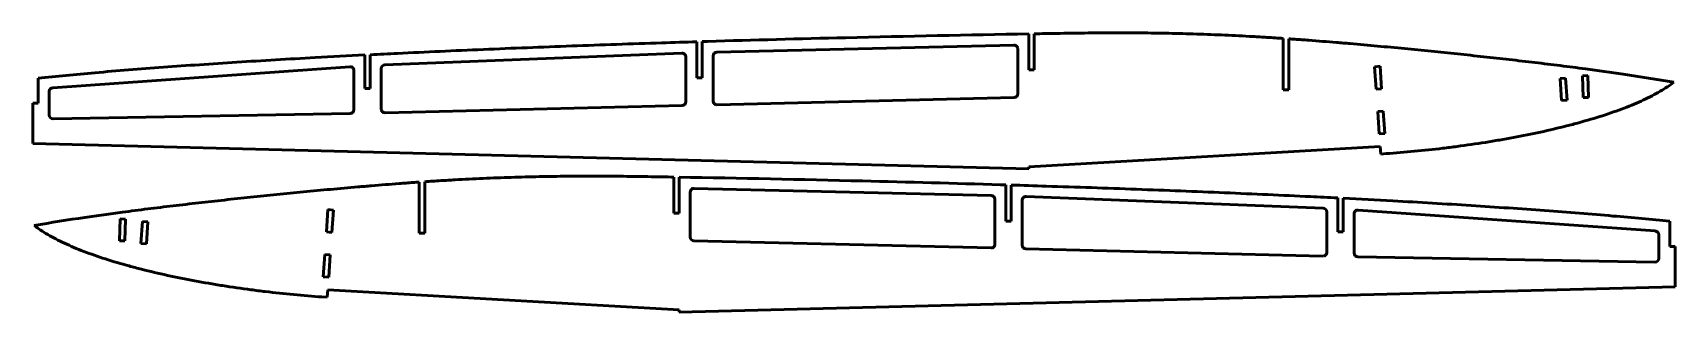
# Model space of a CAD drawing. Header units: millimetres. Extents: x 6 to 605, y 642 to 744.
import ezdxf

# ---------------------------------------------------------------- set-up
doc = ezdxf.new("R2010")
doc.units = ezdxf.units.MM
doc.layers.add('Visible (ANSI)', color=7, linetype='Continuous', lineweight=50)

msp = doc.modelspace()

# ---------------------------------------------------------------- linework, layer by layer
at = {"layer": 'Visible (ANSI)'}
for p, q in [((369.42, 730.4), (369.42, 743.54)), ((371.42, 743.57), (371.42, 730.4)), ((134.7, 732.19), (243.04, 736.48)), ((248.42, 727.49), (248.42, 740.66)), ((250.42, 740.72), (250.42, 727.49)), ((255.72, 736.87), (364.06, 739.43)), ((365.42, 738.1), (365.42, 721.67)), ((462.22, 723.12), (462.22, 741.87)), ((464.22, 741.73), (464.22, 723.12)), ((13.66, 723.91), (122, 731.54)), ((127.42, 723.62), (127.42, 735.84)), ((129.42, 735.94), (129.42, 723.62)), ((133.42, 716.11), (133.42, 730.86)), ((244.42, 735.15), (244.42, 718.74)), ((254.42, 719.04), (254.42, 735.54)), ((371.42, 730.4), (369.42, 730.4)), ((495.49, 731.56), (497.49, 731.7)), ((496.06, 723.4), (495.49, 731.56)), ((497.49, 731.7), (498.06, 723.53)), ((8.42, 727.42), (8.42, 718.23)), ((123.42, 730.21), (123.42, 715.81)), ((250.42, 727.49), (248.42, 727.49)), ((563.1, 727.23), (565.1, 727.37)), ((563.66, 719.25), (563.1, 727.23)), ((565.1, 727.37), (565.66, 719.39)), ((571.25, 728.27), (573.24, 728.34)), ((571.53, 720.28), (571.25, 728.27)), ((573.24, 728.34), (573.52, 720.35)), ((12.42, 713.87), (12.42, 722.58)), ((129.42, 723.62), (127.42, 723.62)), ((364.12, 720.34), (255.79, 717.71)), ((464.22, 723.12), (462.22, 723.12)), ((498.06, 723.53), (496.06, 723.4)), ((565.66, 719.39), (563.66, 719.25)), ((573.52, 720.35), (571.53, 720.28)), ((8.42, 718.23), (6.42, 718.23)), ((6.42, 718.23), (6.42, 703.54)), ((122.11, 714.47), (13.78, 712.54)), ((243.12, 717.4), (134.79, 714.77)), ((496.64, 715.23), (498.63, 715.37)), ((497.21, 707.07), (496.64, 715.23)), ((498.63, 715.37), (499.2, 707.21)), ((499.2, 707.21), (497.21, 707.07)), ((6.42, 703.54), (369.42, 694.29)), ((369.42, 695.09), (497.53, 702.45)), ((497.53, 702.45), (497.72, 699.71)), ((369.42, 694.29), (369.42, 695.09)), ((497.72, 699.71), (499.72, 699.85)), ((147.26, 670.86), (147.26, 689.47)), ((149.26, 689.61), (149.26, 670.86)), ((240.06, 678.14), (240.06, 691.31)), ((242.06, 691.28), (242.06, 678.14)), ((361.06, 675.23), (361.06, 688.46)), ((246.06, 669.41), (246.06, 685.84)), ((247.42, 687.17), (355.76, 684.61)), ((357.06, 683.27), (357.06, 666.78)), ((363.06, 688.39), (363.06, 675.23)), ((367.06, 666.47), (367.06, 682.88)), ((368.45, 684.22), (476.78, 679.93)), ((482.06, 671.36), (482.06, 683.68)), ((484.06, 683.58), (484.06, 671.36)), ((113.42, 671.27), (113.99, 679.43)), ((113.99, 679.43), (115.99, 679.29)), ((115.99, 679.29), (115.42, 671.13)), ((242.06, 678.14), (240.06, 678.14)), ((478.06, 678.6), (478.06, 663.84)), ((488.06, 663.55), (488.06, 677.94)), ((489.49, 679.27), (597.82, 671.64)), ((37.96, 668.09), (38.24, 676.08)), ((38.24, 676.08), (40.24, 676.01)), ((40.24, 676.01), (39.96, 668.02)), ((45.82, 667.13), (46.38, 675.11)), ((46.38, 675.11), (48.38, 674.97)), ((48.38, 674.97), (47.82, 666.99)), ((115.42, 671.13), (113.42, 671.27)), ((149.26, 670.86), (147.26, 670.86)), ((363.06, 675.23), (361.06, 675.23)), ((484.06, 671.36), (482.06, 671.36)), ((603.06, 665.96), (603.06, 675.16)), ((39.96, 668.02), (37.96, 668.09)), ((47.82, 666.99), (45.82, 667.13)), ((355.69, 665.45), (247.36, 668.08)), ((476.69, 662.51), (368.36, 665.14)), ((599.06, 670.31), (599.06, 661.61)), ((605.06, 665.96), (603.06, 665.96)), ((605.06, 665.96), (605.06, 651.28)), ((112.28, 654.95), (112.85, 663.11)), ((112.85, 663.11), (114.85, 662.97)), ((114.85, 662.97), (114.28, 654.81)), ((597.7, 660.28), (489.37, 662.21)), ((114.28, 654.81), (112.28, 654.95)), ((113.76, 647.45), (111.77, 647.59)), ((113.95, 650.19), (113.76, 647.45)), ((242.06, 642.83), (113.95, 650.19)), ((605.06, 651.28), (242.06, 642.03)), ((242.06, 642.03), (242.06, 642.83))]:
    msp.add_line(p, q, dxfattribs=at)
for centre, start, end in [((243.09, 735.15), 0, 92.26467), ((255.76, 735.54), 91.35672, 180), ((364.09, 738.1), 0, 91.35672), ((122.09, 730.21), 0, 94.02821), ((134.76, 730.86), 92.26467, 180), ((13.76, 722.58), 94.02821, 180), ((243.09, 718.74), 271.39054, 0), ((255.76, 719.04), 180, 271.39054), ((364.09, 721.67), 271.39054, 0), ((13.76, 713.87), 180, 271.0217), ((122.09, 715.81), 271.0217, 0), ((134.76, 716.11), 180, 271.39054), ((247.39, 685.84), 88.64328, 180), ((355.73, 683.27), 0, 88.64328), ((368.39, 682.88), 87.73533, 180), ((476.73, 678.6), 0, 87.73533), ((489.39, 677.94), 85.97179, 180), ((597.73, 670.31), 0, 85.97179), ((247.39, 669.41), 180, 268.60946), ((355.73, 666.78), 268.60946, 0), ((368.39, 666.47), 180, 268.60946), ((476.73, 663.84), 268.60946, 0), ((489.39, 663.55), 180, 268.9783), ((597.73, 661.61), 268.9783, 0)]:
    msp.add_arc(centre, 1.33, start, end, dxfattribs=at)
for points, knots in [([(369.42, 743.54), (347.43, 743.15), (308.3, 742.34), (268.42, 741.26), (251.08, 740.74), (250.42, 740.72)], [0.0000353, 0.0000353, 0.0000353, 0.0000353, 0.1666667, 0.2916667, 0.2965785, 0.2965785, 0.2965785, 0.2965785]), ([(462.22, 741.87), (460.24, 742.01), (456.56, 742.24), (449.47, 742.66), (442.65, 743.01), (434.12, 743.36), (427.29, 743.58), (418.76, 743.78), (411.94, 743.87), (403.42, 743.92), (396.61, 743.9), (388.11, 743.83), (380.28, 743.72), (374.16, 743.62), (371.42, 743.57)], [0.6167511, 0.6167511, 0.6167511, 0.6167511, 0.6408952, 0.6615692, 0.7029173, 0.7235914, 0.7649394, 0.7856135, 0.8269616, 0.8476356, 0.8889837, 0.9096577, 0.9510058, 0.9842917, 0.9842917, 0.9842917, 0.9842917]), ([(248.42, 740.66), (244.19, 740.53), (228.87, 740.04), (208.21, 739.33), (181.2, 738.3), (160, 737.4), (141.13, 736.52), (132.73, 736.11), (129.42, 735.94)], [0.3015764, 0.3015764, 0.3015764, 0.3015764, 0.3333333, 0.4166667, 0.4583333, 0.5416667, 0.5833333, 0.610631, 0.610631, 0.610631, 0.610631]), ([(604.56, 725.9), (598.36, 726.97), (587.63, 728.67), (575.42, 730.37), (566.24, 731.56), (560.1, 732.33), (552.39, 733.26), (546.18, 733.98), (538.36, 734.85), (532.06, 735.54), (524.12, 736.38), (517.71, 737.04), (509.63, 737.85), (503.11, 738.48), (494.9, 739.24), (488.27, 739.84), (479.93, 740.54), (473.21, 741.08), (467.4, 741.51), (464.96, 741.68), (464.22, 741.73)], [0, 0, 0, 0, 0.0826962, 0.1447183, 0.1653923, 0.2067404, 0.2274144, 0.2687625, 0.2894365, 0.3307846, 0.3514587, 0.3928067, 0.4134808, 0.4548289, 0.4755029, 0.516851, 0.537525, 0.5788731, 0.5995471, 0.6086157, 0.6086157, 0.6086157, 0.6086157]), ([(127.42, 735.84), (121.32, 735.53), (110.35, 734.95), (90.01, 733.79), (71.5, 732.61), (49.52, 731.05), (29.5, 729.45), (15, 728.09), (8.42, 727.42)], [0.6161469, 0.6161469, 0.6161469, 0.6161469, 0.6666667, 0.7083333, 0.7916667, 0.8333333, 0.9166667, 0.9925825, 0.9925825, 0.9925825, 0.9925825]), ([(499.72, 699.85), (503.1, 700.09), (509.95, 700.65), (518.62, 701.58), (527.29, 702.68), (534.21, 703.68), (542.74, 705.09), (549.45, 706.34), (557.62, 708.05), (563.94, 709.53), (571.51, 711.53), (577.27, 713.23), (584.01, 715.49), (589.01, 717.41), (594.7, 719.92), (599.77, 722.55), (603.1, 724.77), (604.56, 725.9)], [0, 0, 0, 0, 0.0811708, 0.1623416, 0.202927, 0.2840978, 0.3246832, 0.405854, 0.4464394, 0.5276102, 0.5681956, 0.6493664, 0.6899518, 0.7711226, 0.811708, 0.8928788, 0.9740496, 0.9740496, 0.9740496, 0.9740496]), ([(6.92, 673.64), (13.12, 674.71), (23.85, 676.41), (36.06, 678.1), (45.24, 679.3), (51.38, 680.07), (59.1, 681), (65.3, 681.71), (73.12, 682.59), (79.42, 683.28), (87.36, 684.12), (93.77, 684.78), (101.85, 685.58), (108.37, 686.22), (116.59, 686.98), (123.21, 687.57), (131.56, 688.28), (138.28, 688.82), (144.08, 689.25), (146.52, 689.42), (147.26, 689.47)], [0, 0, 0, 0, 0.0826962, 0.1447183, 0.1653923, 0.2067404, 0.2274144, 0.2687625, 0.2894365, 0.3307846, 0.3514587, 0.3928067, 0.4134808, 0.4548289, 0.4755029, 0.516851, 0.537525, 0.5788731, 0.5995471, 0.6086157, 0.6086157, 0.6086157, 0.6086157]), ([(149.26, 689.61), (151.24, 689.74), (154.92, 689.98), (162.01, 690.4), (168.83, 690.75), (177.36, 691.1), (184.19, 691.32), (192.72, 691.51), (199.54, 691.61), (208.06, 691.65), (214.87, 691.64), (223.37, 691.57), (231.2, 691.46), (237.33, 691.36), (240.06, 691.31)], [0.6167511, 0.6167511, 0.6167511, 0.6167511, 0.6408952, 0.6615692, 0.7029173, 0.7235914, 0.7649394, 0.7856135, 0.8269616, 0.8476356, 0.8889837, 0.9096577, 0.9510058, 0.9842917, 0.9842917, 0.9842917, 0.9842917]), ([(242.06, 691.28), (264.05, 690.89), (303.18, 690.08), (343.06, 689), (360.4, 688.48), (361.06, 688.46)], [0.0000353, 0.0000353, 0.0000353, 0.0000353, 0.1666667, 0.2916667, 0.2965785, 0.2965785, 0.2965785, 0.2965785]), ([(363.06, 688.39), (367.29, 688.26), (382.61, 687.78), (403.27, 687.07), (430.29, 686.04), (451.48, 685.14), (470.35, 684.26), (478.76, 683.85), (482.06, 683.68)], [0.3015764, 0.3015764, 0.3015764, 0.3015764, 0.3333333, 0.4166667, 0.4583333, 0.5416667, 0.5833333, 0.610631, 0.610631, 0.610631, 0.610631]), ([(484.06, 683.58), (490.16, 683.27), (501.14, 682.69), (521.47, 681.52), (539.98, 680.35), (561.97, 678.78), (581.98, 677.19), (596.48, 675.83), (603.06, 675.16)], [0.6161469, 0.6161469, 0.6161469, 0.6161469, 0.6666667, 0.7083333, 0.7916667, 0.8333333, 0.9166667, 0.9925825, 0.9925825, 0.9925825, 0.9925825]), ([(111.77, 647.59), (108.38, 647.83), (101.53, 648.39), (92.87, 649.32), (84.19, 650.41), (77.28, 651.42), (68.74, 652.83), (62.03, 654.07), (53.86, 655.78), (47.54, 657.27), (39.97, 659.26), (34.21, 660.97), (27.47, 663.23), (22.47, 665.15), (16.79, 667.66), (11.71, 670.29), (8.38, 672.51), (6.92, 673.64)], [0, 0, 0, 0, 0.0811708, 0.1623416, 0.202927, 0.2840978, 0.3246832, 0.405854, 0.4464394, 0.5276102, 0.5681956, 0.6493664, 0.6899518, 0.7711226, 0.811708, 0.8928788, 0.9740496, 0.9740496, 0.9740496, 0.9740496])]:
    msp.add_open_spline(points, degree=3, knots=knots, dxfattribs=at)

doc.saveas('drawing.dxf')
